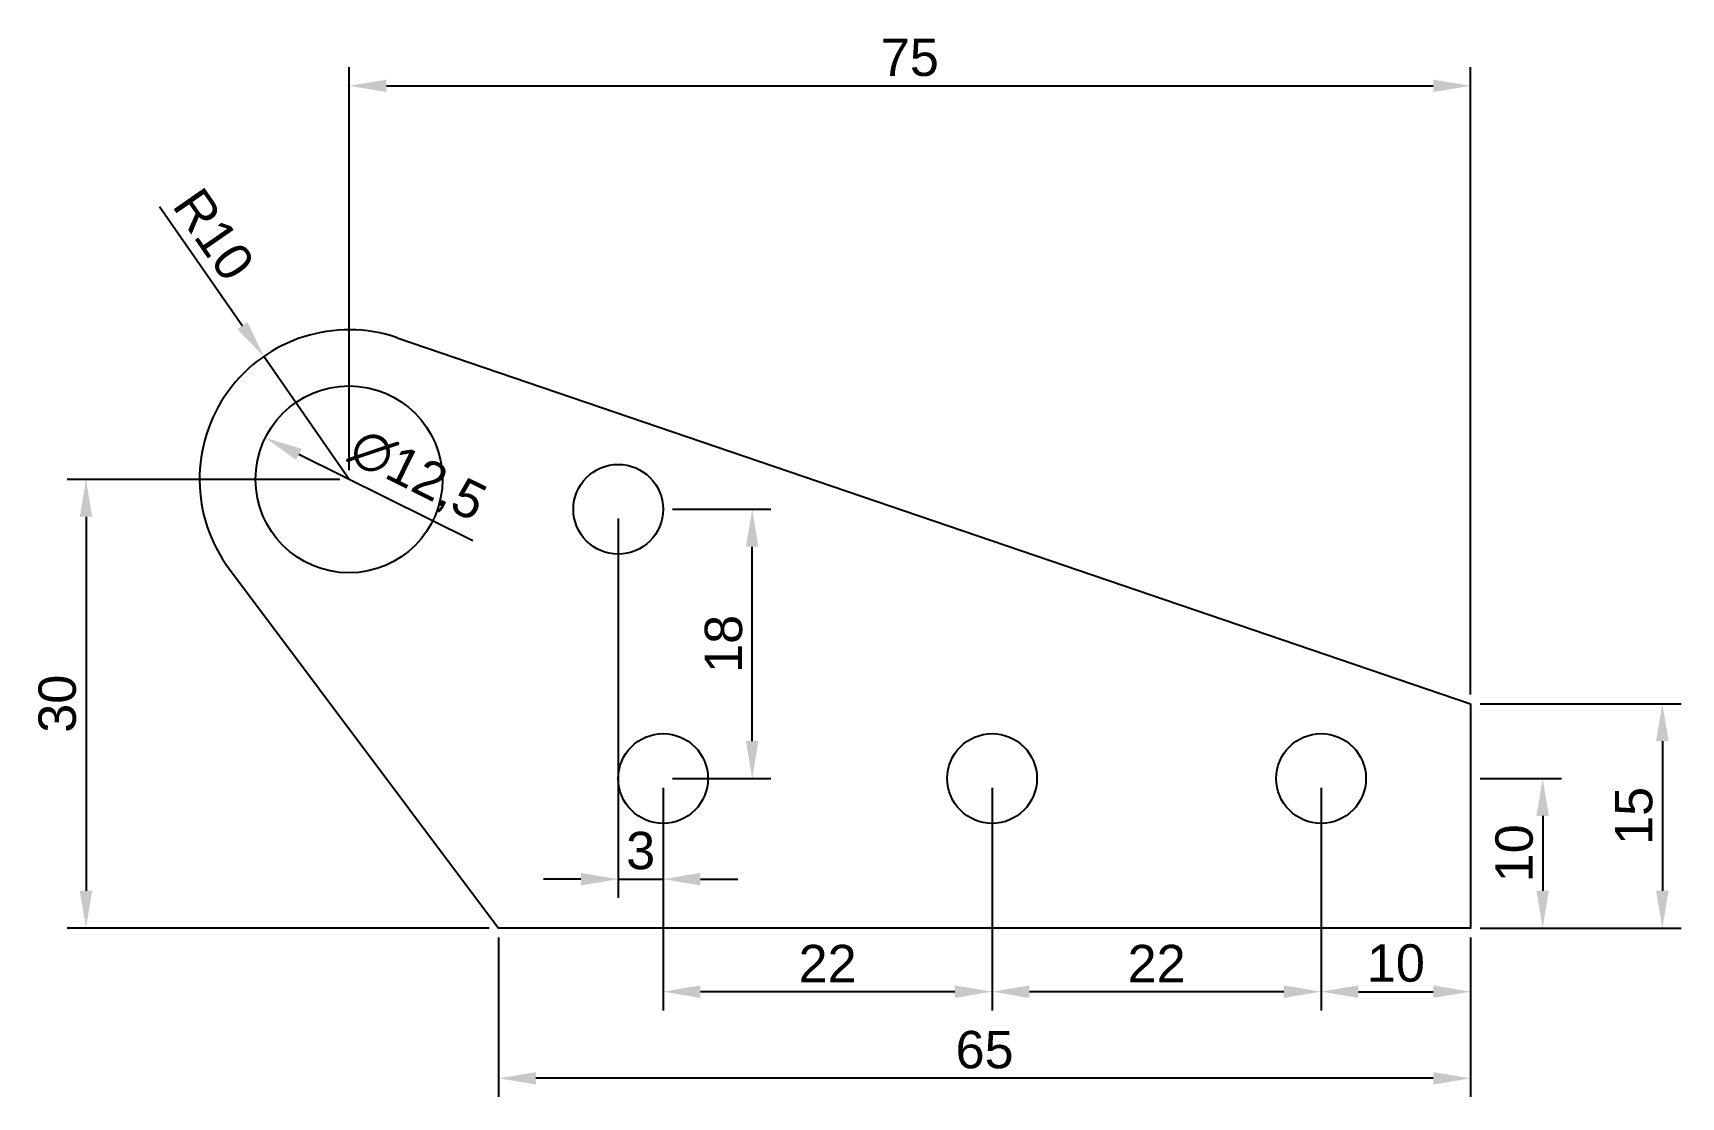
# Model space of a CAD drawing. Header units: millimetres. Extents: x 2419 to 2529, y 2024 to 2095.
import ezdxf

# ---------------------------------------------------------------- set-up
doc = ezdxf.new("R2010")
doc.units = ezdxf.units.MM
doc.styles.get("Standard").update_dxf_attribs({"font": 'arial.ttf'})
doc.dimstyles.new('ISO-25', dxfattribs={"dimtxt": 2.5, "dimasz": 2.5, "dimexe": 1.25, "dimexo": 0.625, "dimtad": 1, "dimtxsty": 'Standard', "dimcen": 2.5, "dimadec": 0, "dimazin": 0, "dimtfac": 1, "dimtmove": 0, "dimatfit": 3, "dimfxl": 1, "dimarcsym": 0})

# ---------------------------------------------------------------- blocks, each defined once
blk = doc.blocks.new('*D20')
at = {"color": 0, "lineweight": -2, "transparency": 16777216}
for p, q in [((2440, 2065.62), (2440, 2092.56)), ((2515, 2050.62), (2515, 2092.56)), ((2442.5, 2091.31), (2512.5, 2091.31))]:
    blk.add_line(p, q, dxfattribs=at)
at = {"color": 0, "transparency": 16777216}
for points in [[(2442.5, 2091.72), (2442.5, 2090.89), (2440, 2091.31)], [(2512.5, 2091.72), (2512.5, 2090.89), (2515, 2091.31)]]:
    blk.add_solid(points, dxfattribs=at)
at = {"layer": 'Defpoints', "color": 0, "transparency": 16777216}
for p in [(2515, 2091.31), (2440, 2065), (2515, 2050)]:
    blk.add_point(p, dxfattribs=at)
at = {"color": 0, "transparency": 16777216, "insert": (2477.5, 2093.2), "char_height": 2.5, "attachment_point": 5}
blk.add_mtext('75', dxfattribs=at)
blk = doc.blocks.new('*D21')
at = {"color": 0, "lineweight": -2, "transparency": 16777216}
for p, q in [((2515.63, 2050), (2529.07, 2050)), ((2527.82, 2047.5), (2527.82, 2037.5)), ((2515.63, 2035), (2529.07, 2035))]:
    blk.add_line(p, q, dxfattribs=at)
at = {"color": 0, "transparency": 16777216}
for points in [[(2527.4, 2047.5), (2528.24, 2047.5), (2527.82, 2050)], [(2527.4, 2037.5), (2528.24, 2037.5), (2527.82, 2035)]]:
    blk.add_solid(points, dxfattribs=at)
at = {"layer": 'Defpoints', "color": 0, "transparency": 16777216}
for p in [(2515, 2050), (2515, 2035), (2527.82, 2035)]:
    blk.add_point(p, dxfattribs=at)
at = {"color": 0, "transparency": 16777216, "insert": (2525.92, 2042.5), "char_height": 2.5, "attachment_point": 5, "rotation": 90}
blk.add_mtext('15', dxfattribs=at)
blk = doc.blocks.new('*D22')
at = {"color": 0, "lineweight": -2, "transparency": 16777216}
for p, q in [((2515.63, 2045), (2521.07, 2045)), ((2519.82, 2042.5), (2519.82, 2037.5)), ((2515.63, 2035), (2521.07, 2035))]:
    blk.add_line(p, q, dxfattribs=at)
at = {"color": 0, "transparency": 16777216}
for points in [[(2519.4, 2042.5), (2520.23, 2042.5), (2519.82, 2045)], [(2519.4, 2037.5), (2520.23, 2037.5), (2519.82, 2035)]]:
    blk.add_solid(points, dxfattribs=at)
at = {"layer": 'Defpoints', "color": 0, "transparency": 16777216}
for p in [(2515, 2045), (2515, 2035), (2519.82, 2035)]:
    blk.add_point(p, dxfattribs=at)
at = {"color": 0, "transparency": 16777216, "insert": (2517.92, 2040), "char_height": 2.5, "attachment_point": 5, "rotation": 90}
blk.add_mtext('10', dxfattribs=at)
blk = doc.blocks.new('*D23')
at = {"color": 0, "lineweight": -2, "transparency": 16777216}
for p, q in [((2505, 2044.38), (2505, 2029.5)), ((2515, 2034.38), (2515, 2029.5)), ((2507.5, 2030.75), (2512.5, 2030.75))]:
    blk.add_line(p, q, dxfattribs=at)
at = {"color": 0, "transparency": 16777216}
for points in [[(2507.5, 2031.17), (2507.5, 2030.33), (2505, 2030.75)], [(2512.5, 2031.17), (2512.5, 2030.33), (2515, 2030.75)]]:
    blk.add_solid(points, dxfattribs=at)
at = {"layer": 'Defpoints', "color": 0, "transparency": 16777216}
for p in [(2505, 2045), (2515, 2035), (2515, 2030.75)]:
    blk.add_point(p, dxfattribs=at)
at = {"color": 0, "transparency": 16777216, "insert": (2510, 2032.65), "char_height": 2.5, "attachment_point": 5}
blk.add_mtext('10', dxfattribs=at)
blk = doc.blocks.new('*D24')
at = {"color": 0, "lineweight": -2, "transparency": 16777216}
for p, q in [((2483, 2044.38), (2483, 2029.5)), ((2505, 2044.38), (2505, 2029.5)), ((2502.5, 2030.75), (2485.5, 2030.75))]:
    blk.add_line(p, q, dxfattribs=at)
at = {"color": 0, "transparency": 16777216}
for points in [[(2485.5, 2031.17), (2485.5, 2030.33), (2483, 2030.75)], [(2502.5, 2031.17), (2502.5, 2030.33), (2505, 2030.75)]]:
    blk.add_solid(points, dxfattribs=at)
at = {"layer": 'Defpoints', "color": 0, "transparency": 16777216}
for p in [(2483, 2045), (2505, 2045), (2483, 2030.75)]:
    blk.add_point(p, dxfattribs=at)
at = {"color": 0, "transparency": 16777216, "insert": (2494, 2032.63), "char_height": 2.5, "attachment_point": 5}
blk.add_mtext('22', dxfattribs=at)
blk = doc.blocks.new('*D25')
at = {"color": 0, "lineweight": -2, "transparency": 16777216}
for p, q in [((2461, 2044.38), (2461, 2029.5)), ((2483, 2044.38), (2483, 2029.5)), ((2480.5, 2030.75), (2463.5, 2030.75))]:
    blk.add_line(p, q, dxfattribs=at)
at = {"color": 0, "transparency": 16777216}
for points in [[(2463.5, 2031.17), (2463.5, 2030.33), (2461, 2030.75)], [(2480.5, 2031.17), (2480.5, 2030.33), (2483, 2030.75)]]:
    blk.add_solid(points, dxfattribs=at)
at = {"layer": 'Defpoints', "color": 0, "transparency": 16777216}
for p in [(2461, 2045), (2483, 2045), (2461, 2030.75)]:
    blk.add_point(p, dxfattribs=at)
at = {"color": 0, "transparency": 16777216, "insert": (2472, 2032.63), "char_height": 2.5, "attachment_point": 5}
blk.add_mtext('22', dxfattribs=at)
blk = doc.blocks.new('*D26')
at = {"color": 0, "lineweight": -2, "transparency": 16777216}
for p, q in [((2450, 2034.38), (2450, 2023.71)), ((2515, 2034.38), (2515, 2023.71)), ((2512.5, 2024.96), (2452.5, 2024.96))]:
    blk.add_line(p, q, dxfattribs=at)
at = {"color": 0, "transparency": 16777216}
for points in [[(2452.5, 2025.37), (2452.5, 2024.54), (2450, 2024.96)], [(2512.5, 2025.37), (2512.5, 2024.54), (2515, 2024.96)]]:
    blk.add_solid(points, dxfattribs=at)
at = {"layer": 'Defpoints', "color": 0, "transparency": 16777216}
for p in [(2450, 2035), (2515, 2035), (2450, 2024.96)]:
    blk.add_point(p, dxfattribs=at)
at = {"color": 0, "transparency": 16777216, "insert": (2482.5, 2026.86), "char_height": 2.5, "attachment_point": 5}
blk.add_mtext('65', dxfattribs=at)
blk = doc.blocks.new('*D27')
at = {"color": 0, "lineweight": -2, "transparency": 16777216}
for p, q in [((2461.63, 2063), (2468.21, 2063)), ((2466.96, 2047.5), (2466.96, 2060.5)), ((2461.63, 2045), (2468.21, 2045))]:
    blk.add_line(p, q, dxfattribs=at)
at = {"color": 0, "transparency": 16777216}
for points in [[(2466.54, 2060.5), (2467.37, 2060.5), (2466.96, 2063)], [(2466.54, 2047.5), (2467.37, 2047.5), (2466.96, 2045)]]:
    blk.add_solid(points, dxfattribs=at)
at = {"layer": 'Defpoints', "color": 0, "transparency": 16777216}
for p in [(2461, 2063), (2466.96, 2063), (2461, 2045)]:
    blk.add_point(p, dxfattribs=at)
at = {"color": 0, "transparency": 16777216, "insert": (2465.05, 2054), "char_height": 2.5, "attachment_point": 5, "rotation": 90}
blk.add_mtext('18', dxfattribs=at)
blk = doc.blocks.new('*D28')
at = {"color": 0, "lineweight": -2, "transparency": 16777216}
for p, q in [((2458, 2062.38), (2458, 2037.02)), ((2461, 2044.38), (2461, 2037.02)), ((2455.5, 2038.27), (2453, 2038.27)), ((2458, 2038.27), (2461, 2038.27)), ((2463.5, 2038.27), (2466, 2038.27))]:
    blk.add_line(p, q, dxfattribs=at)
at = {"color": 0, "transparency": 16777216}
for points in [[(2455.5, 2038.69), (2455.5, 2037.85), (2458, 2038.27)], [(2463.5, 2038.69), (2463.5, 2037.85), (2461, 2038.27)]]:
    blk.add_solid(points, dxfattribs=at)
at = {"layer": 'Defpoints', "color": 0, "transparency": 16777216}
for p in [(2458, 2063), (2461, 2045), (2461, 2038.27)]:
    blk.add_point(p, dxfattribs=at)
at = {"color": 0, "transparency": 16777216, "insert": (2459.5, 2040.17), "char_height": 2.5, "attachment_point": 5}
blk.add_mtext('3', dxfattribs=at)
blk = doc.blocks.new('*D29')
at = {"color": 0, "lineweight": -2, "transparency": 16777216}
for p, q in [((2439.38, 2065), (2421.16, 2065)), ((2422.41, 2062.5), (2422.41, 2037.5)), ((2449.38, 2035), (2421.16, 2035))]:
    blk.add_line(p, q, dxfattribs=at)
at = {"color": 0, "transparency": 16777216}
for points in [[(2421.99, 2062.5), (2422.82, 2062.5), (2422.41, 2065)], [(2421.99, 2037.5), (2422.82, 2037.5), (2422.41, 2035)]]:
    blk.add_solid(points, dxfattribs=at)
at = {"layer": 'Defpoints', "color": 0, "transparency": 16777216}
for p in [(2440, 2065), (2422.41, 2035), (2450, 2035)]:
    blk.add_point(p, dxfattribs=at)
at = {"color": 0, "transparency": 16777216, "insert": (2420.5, 2050), "char_height": 2.5, "attachment_point": 5, "rotation": 90}
blk.add_mtext('30', dxfattribs=at)
blk = doc.blocks.new('*D30')
at = {"color": 0, "lineweight": -2, "transparency": 16777216}
blk.add_line((2448.27, 2060.89), (2436.64, 2066.67), dxfattribs=at)
at = {"color": 0, "transparency": 16777216}
blk.add_solid([(2436.83, 2067.04), (2436.46, 2066.3), (2434.4, 2067.78)], dxfattribs=at)
at = {"layer": 'Defpoints', "color": 0, "transparency": 16777216}
for p in [(2434.4, 2067.78), (2445.6, 2062.22)]:
    blk.add_point(p, dxfattribs=at)
at = {"color": 0, "transparency": 16777216, "insert": (2444.54, 2065.16), "char_height": 2.5, "attachment_point": 5, "rotation": 333.5523}
blk.add_mtext('∅12,5', dxfattribs=at)
blk = doc.blocks.new('*D32')
at = {"color": 0, "lineweight": -2, "transparency": 16777216}
for p, q in [((2427.33, 2083.25), (2432.87, 2075.27)), ((2440, 2065), (2434.3, 2073.22))]:
    blk.add_line(p, q, dxfattribs=at)
at = {"color": 0, "transparency": 16777216}
blk.add_solid([(2433.21, 2075.51), (2432.53, 2075.03), (2434.3, 2073.22)], dxfattribs=at)
at = {"layer": 'Defpoints', "color": 0, "transparency": 16777216}
for p in [(2434.3, 2073.22), (2440, 2065)]:
    blk.add_point(p, dxfattribs=at)
at = {"color": 0, "transparency": 16777216, "insert": (2430.95, 2081.37), "char_height": 2.5, "attachment_point": 5, "rotation": 304.7644}
blk.add_mtext('R10', dxfattribs=at)

msp = doc.modelspace()

# ---------------------------------------------------------------- linework, layer by layer
for p, q in [((2443.226, 2074.465), (2515, 2050)), ((2432, 2059), (2450, 2035))]:
    msp.add_line(p, q)
msp.add_lwpolyline([(2515, 2050), (2515, 2035), (2450, 2035)])
for centre, radius in [((2440, 2065), 6.25), ((2458, 2063), 3), ((2461, 2045), 3), ((2483, 2045), 3), ((2505, 2045), 3)]:
    msp.add_circle(centre, radius)
msp.add_arc((2440, 2065), 10, 71.17747, 216.8699)

# ---------------------------------------------------------------- dimensions: what is measured, and where the dimension line sits
for base, p1, p2, picture, middle in [((2515, 2091.305), (2440, 2065), (2515, 2050), '*D20', (2477.5, 2093.202)), ((2461, 2038.271), (2458, 2063), (2461, 2045), '*D28', (2459.5, 2040.173)), ((2461, 2030.751), (2483, 2045), (2461, 2045), '*D25', (2472, 2032.631)), ((2483, 2030.751), (2505, 2045), (2483, 2045), '*D24', (2494, 2032.631)), ((2515, 2030.751), (2505, 2045), (2515, 2035), '*D23', (2510, 2032.653)), ((2450, 2024.957), (2515, 2035), (2450, 2035), '*D26', (2482.5, 2026.859))]:
    dim = msp.add_linear_dim(base=base, p1=p1, p2=p2, dimstyle='ISO-25')
    dim.commit()
    dim.dimension.update_dxf_attribs({"geometry": picture, "text_midpoint": middle})
dim = msp.add_radius_dim(center=(2440, 2065), mpoint=(2434.298, 2073.215), dimstyle='ISO-25')
dim.commit()
dim.dimension.update_dxf_attribs({"geometry": '*D32', "text_midpoint": (2430.952, 2081.37)})
dim = msp.add_diameter_dim_2p(p1=(2445.596, 2062.216), p2=(2434.404, 2067.784), dimstyle='ISO-25')
dim.commit()
dim.dimension.update_dxf_attribs({"geometry": '*D30', "text_midpoint": (2443.574, 2063.222), "dimtype": 163})
for base, p1, p2, picture, middle in [((2422.405, 2035), (2440, 2065), (2450, 2035), '*D29', (2420.503, 2050)), ((2466.956, 2063), (2461, 2045), (2461, 2063), '*D27', (2465.054, 2054)), ((2527.82, 2035), (2515, 2050), (2515, 2035), '*D21', (2525.918, 2042.5)), ((2519.817, 2035), (2515, 2045), (2515, 2035), '*D22', (2517.915, 2040))]:
    dim = msp.add_linear_dim(base=base, p1=p1, p2=p2, angle=90, dimstyle='ISO-25')
    dim.commit()
    dim.dimension.update_dxf_attribs({"geometry": picture, "text_midpoint": middle})

doc.saveas('drawing.dxf')
